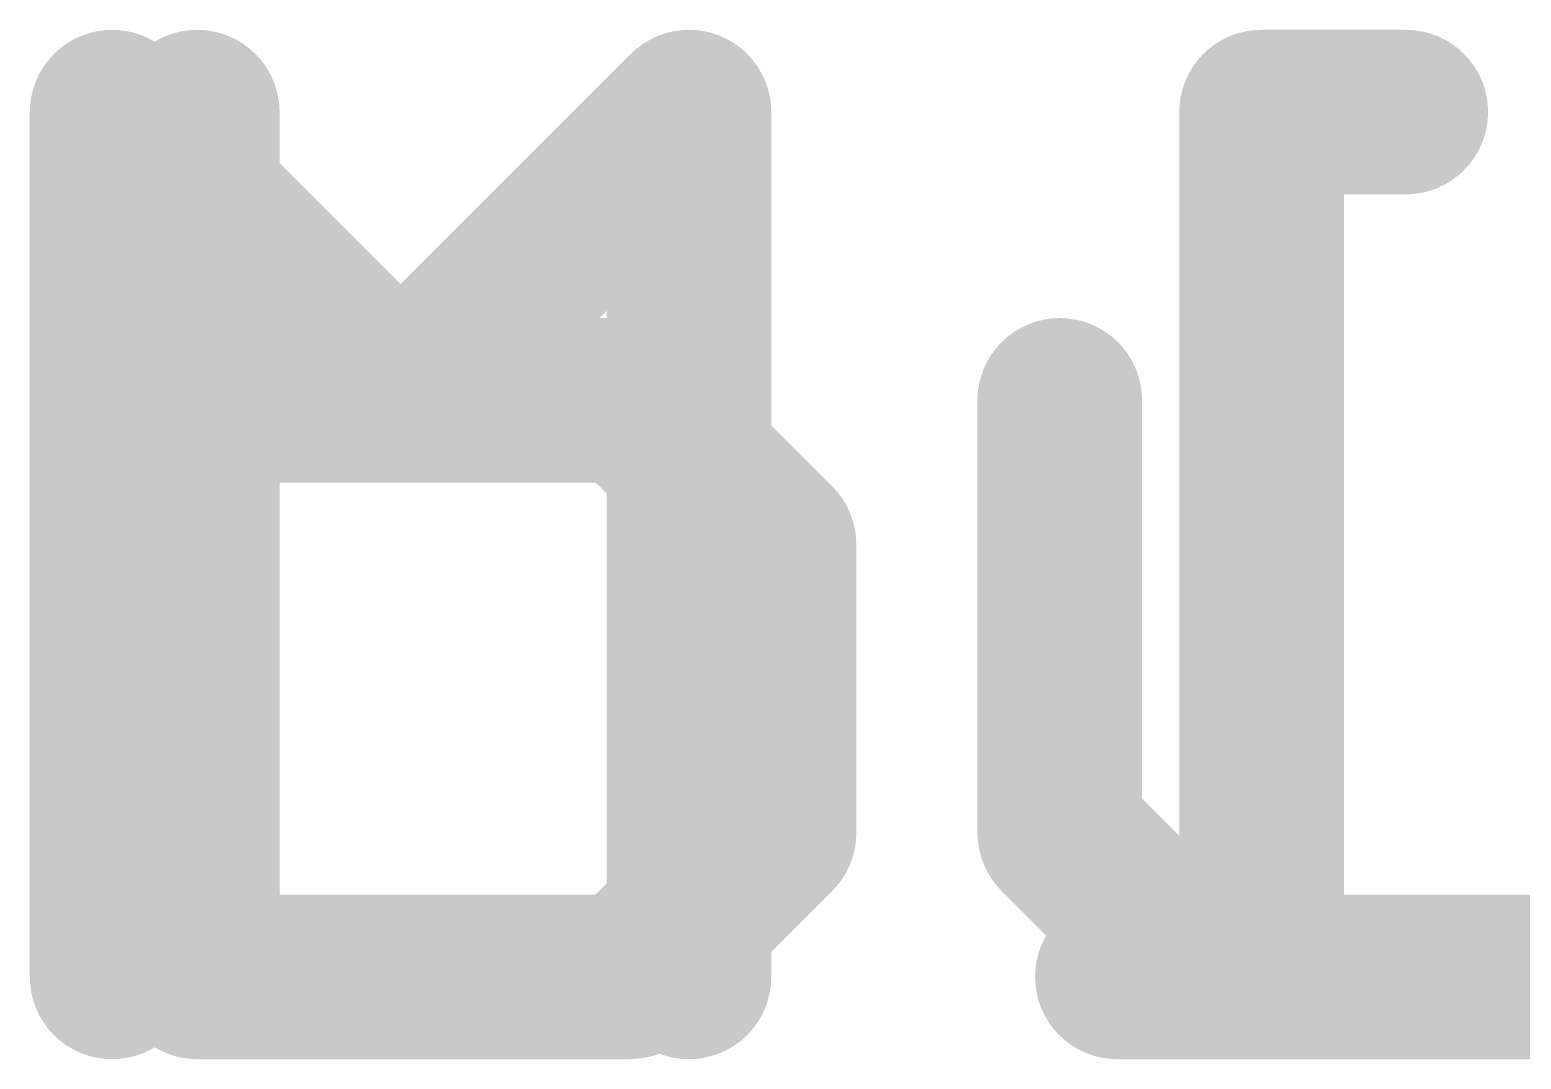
# Model space of a CAD drawing. Extents: x -19.1 to 53.5, y -15.6 to 59.8.
# Drawn here: x 13.589 to 15.429, y 50.419 to 51.69 of the extents above; entities that cross this region are included whole.
import ezdxf

# ---------------------------------------------------------------- set-up
doc = ezdxf.new("R2010")
doc.units = 0
doc.layers.add('21', color=41, linetype='CONTINUOUS')
doc.layers.add('22', color=40, linetype='CONTINUOUS')

msp = doc.modelspace()

# ---------------------------------------------------------------- linework, layer by layer
at = {"layer": '21', "const_width": 0.2032}
for points in [[(13.6906, 50.5206), (13.6906, 51.5883)], [(13.6906, 51.5883), (14.0465, 51.2324)], [(14.0465, 51.2324), (14.4024, 51.5883)], [(14.4024, 51.5883), (14.4024, 50.5206)], [(14.86, 51.2324), (14.86, 50.6986)], [(14.86, 50.6986), (15.0379, 50.5206)], [(15.0379, 50.5206), (15.5718, 50.5206)]]:
    msp.add_lwpolyline(points, dxfattribs=at)
at = {"layer": '21', "const_width": 0.1016}
for points in [[(13.7414, 51.5883, 1), (13.6398, 51.5883)], [(13.7265, 51.6242, 1), (13.6547, 51.5524)], [(14.4532, 51.5883, 1), (14.3516, 51.5883)], [(14.4383, 51.5524, 1), (14.3665, 51.6242)], [(14.9108, 51.2324, 1), (14.8092, 51.2324)], [(14.0106, 51.2683, 1), (14.0824, 51.1965)], [(14.0106, 51.1965, 1), (14.0824, 51.2683)], [(14.8959, 50.7345, 1), (14.8241, 50.6626)], [(14.8092, 50.6986, 1), (14.9108, 50.6986)], [(15.0379, 50.5714, 1), (15.0379, 50.4698)], [(15.002, 50.4847, 1), (15.0739, 50.5565)], [(13.6398, 50.5206, 1), (13.7414, 50.5206)], [(14.3516, 50.5206, 1), (14.4532, 50.5206)]]:
    msp.add_lwpolyline(points, format="xyb", dxfattribs=at)
at = {"layer": '22', "const_width": 0.2032}
for points in [[(13.7956, 51.5883), (13.7956, 50.5206)], [(15.287, 51.5883), (15.109, 51.5883)], [(15.109, 51.5883), (15.109, 50.5206)], [(14.3294, 51.2324), (13.7956, 51.2324)], [(14.5074, 51.0545), (14.3294, 51.2324)], [(14.5074, 50.6986), (14.5074, 51.0545)], [(14.3294, 50.5206), (14.5074, 50.6986)], [(13.7956, 50.5206), (14.3294, 50.5206)], [(15.287, 50.5206), (14.9311, 50.5206)]]:
    msp.add_lwpolyline(points, dxfattribs=at)
at = {"layer": '22', "const_width": 0.1016}
for points in [[(13.8464, 51.5883, 1), (13.7448, 51.5883)], [(15.109, 51.6391, 1), (15.109, 51.5375)], [(15.1598, 51.5883, 1), (15.0582, 51.5883)], [(15.287, 51.5375, 1), (15.287, 51.6391)], [(13.7956, 51.2832, 1), (13.7956, 51.1816)], [(14.3653, 51.2683, 1), (14.2935, 51.1965)], [(14.3294, 51.1816, 1), (14.3294, 51.2832)], [(14.5582, 51.0545, 1), (14.4566, 51.0545)], [(14.4715, 51.0185, 1), (14.5433, 51.0904)], [(14.5433, 50.6626, 1), (14.4715, 50.7345)], [(14.4566, 50.6986, 1), (14.5582, 50.6986)], [(13.7956, 50.5714, 1), (13.7956, 50.4698)], [(14.3294, 50.4698, 1), (14.3294, 50.5714)], [(14.9311, 50.5714, 1), (14.9311, 50.4698)], [(15.287, 50.4698, 1), (15.287, 50.5714)], [(14.2935, 50.5565, 1), (14.3653, 50.4847)], [(13.7448, 50.5206, 1), (13.8464, 50.5206)], [(15.0582, 50.5206, 1), (15.1598, 50.5206)]]:
    msp.add_lwpolyline(points, format="xyb", dxfattribs=at)

doc.saveas('drawing.dxf')
